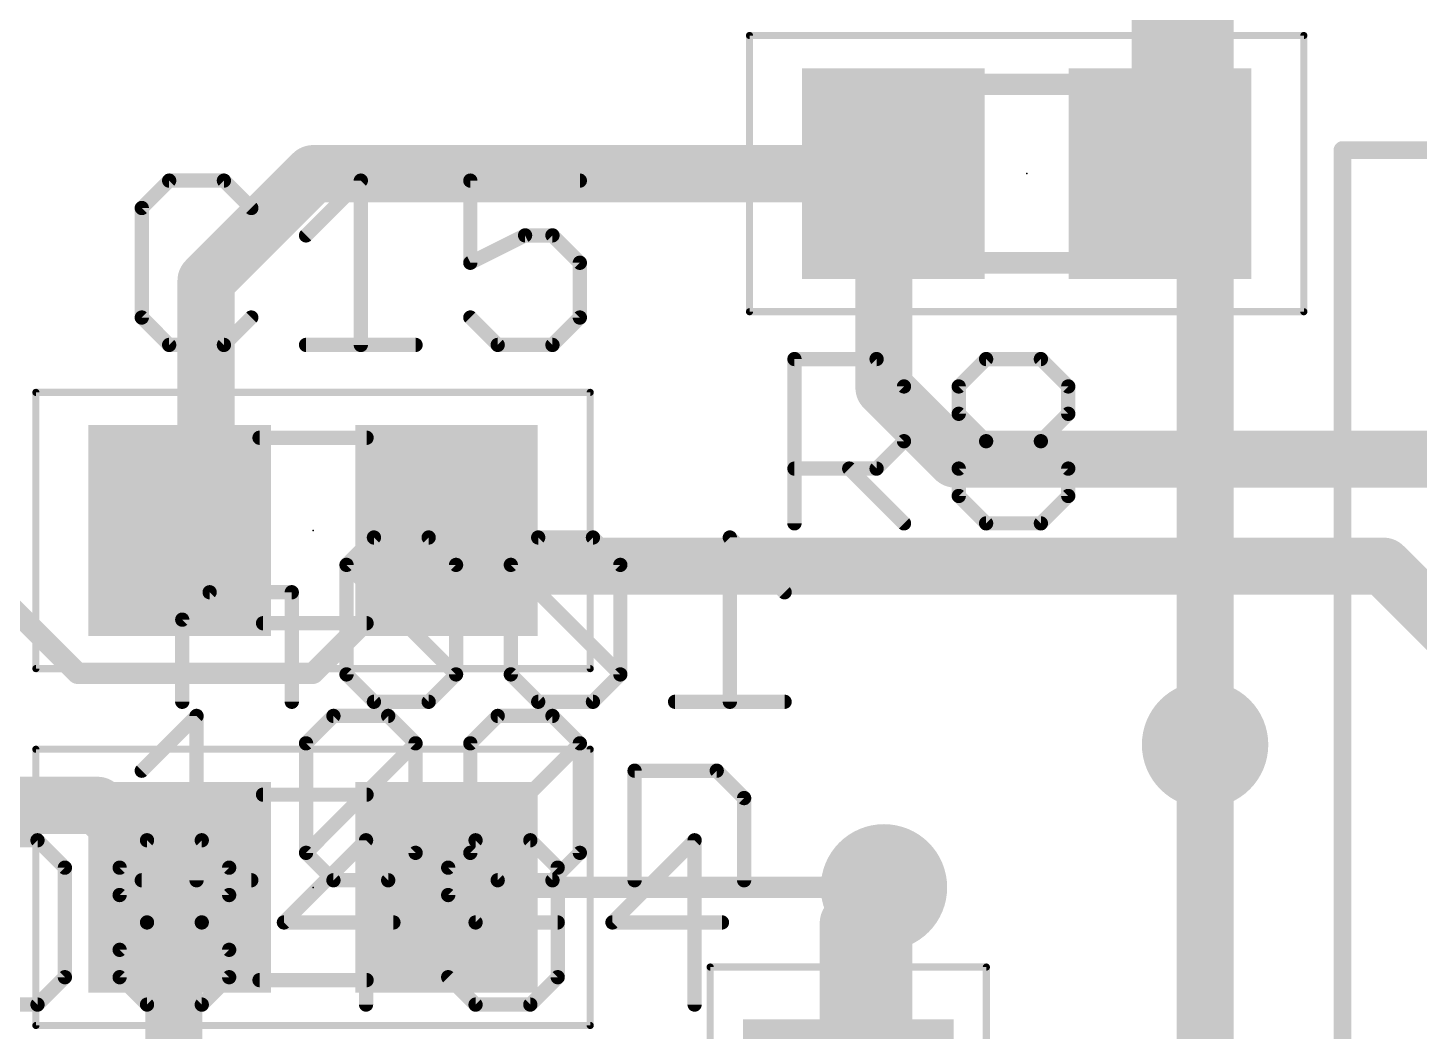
# Model space of a CAD drawing. Extents: x -1 to 57.9, y -5.8 to 55.6.
# Drawn here: x 32.26 to 42.16, y 14.22 to 21.36 of the extents above; entities that cross this region are included whole.
import ezdxf

# ---------------------------------------------------------------- set-up
doc = ezdxf.new("R2010")
doc.units = 0
for name, color, linetype in [('1', 22, 'CONTINUOUS'), ('16', 175, 'CONTINUOUS'), ('18', 82, 'CONTINUOUS'), ('21', 253, 'CONTINUOUS'), ('23', 7, 'CONTINUOUS'), ('24', 7, 'CONTINUOUS'), ('25', 253, 'CONTINUOUS'), ('27', 253, 'CONTINUOUS'), ('28', 253, 'CONTINUOUS'), ('39', 22, 'CONTINUOUS'), ('40', 175, 'CONTINUOUS'), ('51', 253, 'CONTINUOUS'), ('52', 253, 'CONTINUOUS')]:
    doc.layers.add(name, color=color, linetype=linetype)

# ---------------------------------------------------------------- blocks, each defined once
blk = doc.blocks.new('RECT')
blk.add_solid([(-0.5, -0.5), (0.5, -0.5), (-0.5, 0.5), (0.5, 0.5)])
blk = doc.blocks.new('ROUNDV')
at = {"const_width": 0.5}
blk.add_lwpolyline([(0, -0.25, 1), (0, 0.25, 1), (0, -0.25)], format="xyb", dxfattribs=at)

msp = doc.modelspace()

# ---------------------------------------------------------------- linework, layer by layer
at = {"layer": '1'}
for points, const_width in [([(40.32, 20.32), (40.32, 22.286)], 0.4064), ([(34.29, 20.32), (33.528, 19.558)], 0.4064), ([(38.42, 20.32), (34.29, 20.32)], 0.4064), ([(38.354, 20.254), (38.42, 20.32)], 0.4064), ([(38.354, 18.796), (38.354, 20.254)], 0.4064), ([(33.528, 19.558), (33.528, 17.968)], 0.4064), ([(38.862, 18.288), (38.354, 18.796)], 0.4064), ([(42.418, 18.288), (38.862, 18.288)], 0.4064), ([(33.528, 17.968), (33.34, 17.78)], 0.4064), ([(35.494, 17.526), (35.24, 17.78)], 0.4064), ([(35.2044, 17.6784), (35.24, 17.78)], 0.1524), ([(32.6136, 16.764), (31.6992, 17.6784)], 0.1524), ([(35.2044, 17.6784), (34.29, 16.764)], 0.1524), ([(41.91, 17.526), (35.494, 17.526)], 0.4064), ([(42.672, 16.764), (41.91, 17.526)], 0.4064), ([(34.29, 16.764), (32.6136, 16.764)], 0.1524), ([(40.64, 16.256), (40.64, 11.43)], 0.4064), ([(38.354, 15.24), (38.354, 13.208)], 0.4064)]:
    msp.add_lwpolyline(points, dxfattribs=dict(at, const_width=const_width))
for points, const_width in [([(34.29, 20.4216, 1), (34.29, 20.2184)], 0.2032), ([(34.3618, 20.2482, 1), (34.2182, 20.3918)], 0.2032), ([(38.4918, 20.2482, 1), (38.3482, 20.3918)], 0.2032), ([(38.42, 20.2184, 1), (38.42, 20.4216)], 0.2032), ([(38.4556, 20.254, 1), (38.2524, 20.254)], 0.2032), ([(38.2822, 20.3258, 1), (38.4258, 20.1822)], 0.2032), ([(40.2184, 20.32, 1), (40.4216, 20.32)], 0.2032), ([(33.6296, 19.558, 1), (33.4264, 19.558)], 0.2032), ([(33.4562, 19.6298, 1), (33.5998, 19.4862)], 0.2032), ([(38.4258, 18.8678, 1), (38.2822, 18.7242)], 0.2032), ([(38.2524, 18.796, 1), (38.4556, 18.796)], 0.2032), ([(38.862, 18.3896, 1), (38.862, 18.1864)], 0.2032), ([(38.7902, 18.2162, 1), (38.9338, 18.3598)], 0.2032), ([(33.5998, 17.8962, 1), (33.4562, 18.0398)], 0.2032), ([(33.4264, 17.968, 1), (33.6296, 17.968)], 0.2032), ([(33.2682, 17.8518, 1), (33.4118, 17.7082)], 0.2032), ([(35.3118, 17.8518, 1), (35.1682, 17.7082)], 0.2032), ([(35.276, 17.7674, 1), (35.204, 17.7926)], 0.0762), ([(35.1684, 17.691, 1), (35.2404, 17.6658)], 0.0762), ([(35.2313, 17.6515, 1), (35.1775, 17.7053)], 0.0762), ([(35.494, 17.6276, 1), (35.494, 17.4244)], 0.2032), ([(41.9818, 17.5978, 1), (41.8382, 17.4542)], 0.2032), ([(41.91, 17.4244, 1), (41.91, 17.6276)], 0.2032), ([(35.4222, 17.4542, 1), (35.5658, 17.5978)], 0.2032), ([(32.6136, 16.8021, 1), (32.6136, 16.7259)], 0.0762), ([(34.29, 16.7259, 1), (34.29, 16.8021)], 0.0762), ([(32.5867, 16.7371, 1), (32.6405, 16.7909)], 0.0762), ([(34.2631, 16.7909, 1), (34.3169, 16.7371)], 0.0762), ([(40.7416, 16.256, 1), (40.5384, 16.256)], 0.2032), ([(38.4556, 15.24, 1), (38.2524, 15.24)], 0.2032)]:
    msp.add_lwpolyline(points, format="xyb", dxfattribs=dict(at, const_width=const_width))
at = {"layer": '16'}
for points, const_width in [([(40.64, 22.606), (40.64, 16.256)], 0.4064), ([(30.5562, 15.8242), (32.7558, 15.8242)], 0.4064), ([(32.7558, 15.8242), (33.34, 15.24)], 0.4064), ([(33.2994, 15.1994), (33.34, 15.24)], 0.4064), ([(33.2994, 12.4206), (33.2994, 15.1994)], 0.4064), ([(38.1, 14.986), (38.354, 15.24)], 0.4064), ([(38.354, 15.24), (35.24, 15.24)], 0.1524), ([(38.1, 13.65), (38.1, 14.986)], 0.4064)]:
    msp.add_lwpolyline(points, dxfattribs=dict(at, const_width=const_width))
for points, const_width in [([(40.5384, 16.256, 1), (40.7416, 16.256)], 0.2032), ([(32.8276, 15.896, 1), (32.684, 15.7524)], 0.2032), ([(32.7558, 15.7226, 1), (32.7558, 15.9258)], 0.2032), ([(33.401, 15.1994, 1), (33.1978, 15.1994)], 0.2032), ([(33.2276, 15.2712, 1), (33.3712, 15.1276)], 0.2032), ([(33.4118, 15.1682, 1), (33.2682, 15.3118)], 0.2032), ([(33.2682, 15.1682, 1), (33.4118, 15.3118)], 0.2032), ([(38.4258, 15.1682, 1), (38.2822, 15.3118)], 0.2032), ([(35.24, 15.2781, 1), (35.24, 15.2019)], 0.0762), ([(38.354, 15.2019, 1), (38.354, 15.2781)], 0.0762), ([(38.2016, 14.986, 1), (37.9984, 14.986)], 0.2032), ([(38.0282, 15.0578, 1), (38.1718, 14.9142)], 0.2032)]:
    msp.add_lwpolyline(points, format="xyb", dxfattribs=dict(at, const_width=const_width))
at = {"layer": '21', "const_width": 0.0635}
for points in [[(41.6502, 20.4874, 1), (41.5866, 20.4874)], [(41.6184, 20.5191, 1), (41.6184, 20.4557)]]:
    msp.add_lwpolyline(points, format="xyb", dxfattribs=at)
at = {"layer": '21', "const_width": 0.127}
for points in [[(41.6184, 11.4874), (41.6184, 20.4874)], [(41.6184, 20.4874), (45.6184, 20.4874)]]:
    msp.add_lwpolyline(points, dxfattribs=at)
at = {"layer": '23'}
for p in [(39.37, 20.32), (34.29, 17.78)]:
    msp.add_point(p, dxfattribs=at)
at = {"layer": '24'}
msp.add_point((34.29, 15.24), dxfattribs=at)
at = {"layer": '25', "const_width": 0.1016}
for points in [[(33.2657, 20.2702), (33.0708, 20.0753)], [(33.6555, 20.2702), (33.2657, 20.2702)], [(33.8504, 20.0753), (33.6555, 20.2702)], [(34.2402, 19.8804), (34.63, 20.2702)], [(34.63, 20.2702), (34.63, 19.1008)], [(36.1892, 20.2702), (35.4096, 20.2702)], [(35.4096, 20.2702), (35.4096, 19.6855)], [(33.0708, 20.0753), (33.0708, 19.2957)], [(35.4096, 19.6855), (35.7994, 19.8804)], [(35.7994, 19.8804), (35.9943, 19.8804)], [(35.9943, 19.8804), (36.1892, 19.6855)], [(36.1892, 19.6855), (36.1892, 19.2957)], [(33.0708, 19.2957), (33.2657, 19.1008)], [(33.6555, 19.1008), (33.8504, 19.2957)], [(35.6045, 19.1008), (35.4096, 19.2957)], [(36.1892, 19.2957), (35.9943, 19.1008)], [(33.2657, 19.1008), (33.6555, 19.1008)], [(34.2402, 19.1008), (35.0198, 19.1008)], [(35.9943, 19.1008), (35.6045, 19.1008)], [(37.717, 17.8308), (37.717, 19.0002)], [(37.717, 19.0002), (38.3017, 19.0002)], [(38.3017, 19.0002), (38.4966, 18.8053)], [(38.8864, 18.8053), (39.0813, 19.0002)], [(39.0813, 19.0002), (39.4711, 19.0002)], [(39.4711, 19.0002), (39.666, 18.8053)], [(38.4966, 18.8053), (38.4966, 18.4155)], [(38.8864, 18.6104), (38.8864, 18.8053)], [(39.666, 18.8053), (39.666, 18.6104)], [(39.0813, 18.4155), (38.8864, 18.6104)], [(39.666, 18.6104), (39.4711, 18.4155)], [(38.4966, 18.4155), (38.3017, 18.2206)], [(38.8864, 18.2206), (39.0813, 18.4155)], [(39.0813, 18.4155), (39.4711, 18.4155)], [(39.4711, 18.4155), (39.666, 18.2206)], [(38.3017, 18.2206), (37.717, 18.2206)], [(38.1068, 18.2206), (38.4966, 17.8308)], [(38.8864, 18.0257), (38.8864, 18.2206)], [(39.666, 18.2206), (39.666, 18.0257)], [(39.0813, 17.8308), (38.8864, 18.0257)], [(39.666, 18.0257), (39.4711, 17.8308)], [(39.4711, 17.8308), (39.0813, 17.8308)]]:
    msp.add_lwpolyline(points, dxfattribs=at)
at = {"layer": '25', "const_width": 0.0508}
for points in [[(33.2657, 20.2956, 1), (33.2657, 20.2448)], [(33.2837, 20.2522, 1), (33.2477, 20.2882)], [(33.6735, 20.2882, 1), (33.6375, 20.2522)], [(33.6555, 20.2448, 1), (33.6555, 20.2956)], [(34.6554, 20.2702, 1), (34.6046, 20.2702)], [(34.648, 20.2522, 1), (34.612, 20.2882)], [(35.4096, 20.2956, 1), (35.4096, 20.2448)], [(35.435, 20.2702, 1), (35.3842, 20.2702)], [(36.1892, 20.2448, 1), (36.1892, 20.2956)], [(33.0528, 20.0933, 1), (33.0888, 20.0573)], [(33.0962, 20.0753, 1), (33.0454, 20.0753)], [(33.8324, 20.0573, 1), (33.8684, 20.0933)], [(34.2222, 19.8984, 1), (34.2582, 19.8624)], [(35.7994, 19.9058, 1), (35.7994, 19.855)], [(35.8107, 19.8577, 1), (35.788, 19.9031)], [(36.0123, 19.8984, 1), (35.9763, 19.8624)], [(35.9943, 19.855, 1), (35.9943, 19.9058)], [(35.3982, 19.7082, 1), (35.421, 19.6628)], [(35.3842, 19.6855, 1), (35.435, 19.6855)], [(36.2146, 19.6855, 1), (36.1638, 19.6855)], [(36.1712, 19.6675, 1), (36.2072, 19.7035)], [(33.0888, 19.3137, 1), (33.0528, 19.2777)], [(33.0454, 19.2957, 1), (33.0962, 19.2957)], [(33.8684, 19.2777, 1), (33.8324, 19.3137)], [(35.4276, 19.3137, 1), (35.3916, 19.2777)], [(36.1638, 19.2957, 1), (36.2146, 19.2957)], [(36.2072, 19.2777, 1), (36.1712, 19.3137)], [(33.2657, 19.1262, 1), (33.2657, 19.0754)], [(33.2477, 19.0828, 1), (33.2837, 19.1188)], [(33.6375, 19.1188, 1), (33.6735, 19.0828)], [(33.6555, 19.0754, 1), (33.6555, 19.1262)], [(34.2402, 19.1262, 1), (34.2402, 19.0754)], [(34.6046, 19.1008, 1), (34.6554, 19.1008)], [(35.0198, 19.0754, 1), (35.0198, 19.1262)], [(35.6045, 19.1262, 1), (35.6045, 19.0754)], [(35.5865, 19.0828, 1), (35.6225, 19.1188)], [(35.9763, 19.1188, 1), (36.0123, 19.0828)], [(35.9943, 19.0754, 1), (35.9943, 19.1262)], [(37.7424, 19.0002, 1), (37.6916, 19.0002)], [(37.717, 19.0256, 1), (37.717, 18.9748)], [(38.3197, 19.0182, 1), (38.2837, 18.9822)], [(38.3017, 18.9748, 1), (38.3017, 19.0256)], [(39.0813, 19.0256, 1), (39.0813, 18.9748)], [(39.0993, 18.9822, 1), (39.0633, 19.0182)], [(39.4891, 19.0182, 1), (39.4531, 18.9822)], [(39.4711, 18.9748, 1), (39.4711, 19.0256)], [(38.522, 18.8053, 1), (38.4712, 18.8053)], [(38.4786, 18.7873, 1), (38.5146, 18.8233)], [(38.8684, 18.8233, 1), (38.9044, 18.7873)], [(38.9118, 18.8053, 1), (38.861, 18.8053)], [(39.6914, 18.8053, 1), (39.6406, 18.8053)], [(39.648, 18.7873, 1), (39.684, 18.8233)], [(38.9044, 18.6284, 1), (38.8684, 18.5924)], [(38.861, 18.6104, 1), (38.9118, 18.6104)], [(39.6406, 18.6104, 1), (39.6914, 18.6104)], [(39.684, 18.5924, 1), (39.648, 18.6284)], [(38.4712, 18.4155, 1), (38.522, 18.4155)], [(38.5146, 18.3975, 1), (38.4786, 18.4335)], [(39.0813, 18.4409, 1), (39.0813, 18.3901)], [(39.0993, 18.3975, 1), (39.0633, 18.4335)], [(39.0633, 18.3975, 1), (39.0993, 18.4335)], [(39.4891, 18.4335, 1), (39.4531, 18.3975)], [(39.4531, 18.4335, 1), (39.4891, 18.3975)], [(39.4711, 18.3901, 1), (39.4711, 18.4409)], [(37.717, 18.246, 1), (37.717, 18.1952)], [(38.1248, 18.2386, 1), (38.0888, 18.2026)], [(38.2837, 18.2386, 1), (38.3197, 18.2026)], [(38.3017, 18.1952, 1), (38.3017, 18.246)], [(38.8684, 18.2386, 1), (38.9044, 18.2026)], [(38.9118, 18.2206, 1), (38.861, 18.2206)], [(39.6914, 18.2206, 1), (39.6406, 18.2206)], [(39.648, 18.2026, 1), (39.684, 18.2386)], [(38.9044, 18.0437, 1), (38.8684, 18.0077)], [(38.861, 18.0257, 1), (38.9118, 18.0257)], [(39.6406, 18.0257, 1), (39.6914, 18.0257)], [(39.684, 18.0077, 1), (39.648, 18.0437)], [(37.6916, 17.8308, 1), (37.7424, 17.8308)], [(38.4786, 17.8128, 1), (38.5146, 17.8488)], [(39.0813, 17.8562, 1), (39.0813, 17.8054)], [(39.0633, 17.8128, 1), (39.0993, 17.8488)], [(39.4531, 17.8488, 1), (39.4891, 17.8128)], [(39.4711, 17.8054, 1), (39.4711, 17.8562)]]:
    msp.add_lwpolyline(points, format="xyb", dxfattribs=at)
at = {"layer": '27', "const_width": 0.1016}
for points in [[(33.0708, 16.0704), (33.4606, 16.4602)], [(33.4606, 16.4602), (33.4606, 15.2908)], [(34.2402, 16.2653), (34.4351, 16.4602)], [(34.4351, 16.4602), (34.8249, 16.4602)], [(34.8249, 16.4602), (35.0198, 16.2653)], [(35.4096, 16.2653), (35.6045, 16.4602)], [(35.6045, 16.4602), (35.9943, 16.4602)], [(35.9943, 16.4602), (36.1892, 16.2653)], [(34.2402, 15.4857), (34.2402, 16.2653)], [(34.2402, 15.4857), (35.0198, 16.2653)], [(35.0198, 16.2653), (35.0198, 15.4857)], [(35.4096, 15.4857), (35.4096, 16.2653)], [(35.4096, 15.4857), (36.1892, 16.2653)], [(36.1892, 16.2653), (36.1892, 15.4857)], [(36.579, 15.2908), (36.579, 16.0704)], [(36.579, 16.0704), (37.1637, 16.0704)], [(37.1637, 16.0704), (37.3586, 15.8755)], [(37.3586, 15.8755), (37.3586, 15.2908)], [(32.3285, 15.5752), (31.7438, 15.5752)], [(32.5234, 15.3803), (32.3285, 15.5752)], [(32.9132, 15.3803), (33.1081, 15.5752)], [(33.1081, 15.5752), (33.4979, 15.5752)], [(33.4979, 15.5752), (33.6928, 15.3803)], [(34.6673, 15.5752), (34.0826, 14.9905)], [(34.6673, 14.4058), (34.6673, 15.5752)], [(35.4469, 15.5752), (35.252, 15.3803)], [(35.8367, 15.5752), (35.4469, 15.5752)], [(36.0316, 15.3803), (35.8367, 15.5752)], [(37.0061, 15.5752), (36.4214, 14.9905)], [(37.0061, 14.4058), (37.0061, 15.5752)], [(34.4351, 15.2908), (34.2402, 15.4857)], [(35.0198, 15.4857), (34.8249, 15.2908)], [(35.6045, 15.2908), (35.4096, 15.4857)], [(36.1892, 15.4857), (35.9943, 15.2908)], [(32.5234, 14.6007), (32.5234, 15.3803)], [(32.9132, 15.1854), (32.9132, 15.3803)], [(33.6928, 15.3803), (33.6928, 15.1854)], [(35.252, 15.3803), (35.252, 15.1854)], [(36.0316, 14.6007), (36.0316, 15.3803)], [(33.0708, 15.2908), (33.8504, 15.2908)], [(34.8249, 15.2908), (34.4351, 15.2908)], [(35.9943, 15.2908), (35.6045, 15.2908)], [(33.1081, 14.9905), (32.9132, 15.1854)], [(33.6928, 15.1854), (33.4979, 14.9905)], [(35.252, 15.1854), (35.4469, 14.9905)], [(32.9132, 14.7956), (33.1081, 14.9905)], [(33.1081, 14.9905), (33.4979, 14.9905)], [(33.4979, 14.9905), (33.6928, 14.7956)], [(34.0826, 14.9905), (34.8622, 14.9905)], [(35.4469, 14.9905), (36.0316, 14.9905)], [(36.4214, 14.9905), (37.201, 14.9905)], [(32.9132, 14.6007), (32.9132, 14.7956)], [(33.6928, 14.7956), (33.6928, 14.6007)], [(32.3285, 14.4058), (32.5234, 14.6007)], [(33.1081, 14.4058), (32.9132, 14.6007)], [(33.6928, 14.6007), (33.4979, 14.4058)], [(35.252, 14.6007), (35.4469, 14.4058)], [(35.8367, 14.4058), (36.0316, 14.6007)], [(31.7438, 14.4058), (32.3285, 14.4058)], [(33.4979, 14.4058), (33.1081, 14.4058)], [(35.4469, 14.4058), (35.8367, 14.4058)]]:
    msp.add_lwpolyline(points, dxfattribs=at)
at = {"layer": '27', "const_width": 0.0508}
for points in [[(33.486, 16.4602, 1), (33.4352, 16.4602)], [(33.4786, 16.4422, 1), (33.4426, 16.4782)], [(34.4351, 16.4856, 1), (34.4351, 16.4348)], [(34.4531, 16.4422, 1), (34.4171, 16.4782)], [(34.8429, 16.4782, 1), (34.8069, 16.4422)], [(34.8249, 16.4348, 1), (34.8249, 16.4856)], [(35.6045, 16.4856, 1), (35.6045, 16.4348)], [(35.6225, 16.4422, 1), (35.5865, 16.4782)], [(36.0123, 16.4782, 1), (35.9763, 16.4422)], [(35.9943, 16.4348, 1), (35.9943, 16.4856)], [(34.2222, 16.2833, 1), (34.2582, 16.2473)], [(34.2656, 16.2653, 1), (34.2148, 16.2653)], [(35.0452, 16.2653, 1), (34.9944, 16.2653)], [(35.0378, 16.2473, 1), (35.0018, 16.2833)], [(35.0018, 16.2473, 1), (35.0378, 16.2833)], [(35.3916, 16.2833, 1), (35.4276, 16.2473)], [(35.435, 16.2653, 1), (35.3842, 16.2653)], [(36.2146, 16.2653, 1), (36.1638, 16.2653)], [(36.2072, 16.2473, 1), (36.1712, 16.2833)], [(36.1712, 16.2473, 1), (36.2072, 16.2833)], [(33.0528, 16.0884, 1), (33.0888, 16.0524)], [(36.6044, 16.0704, 1), (36.5536, 16.0704)], [(36.579, 16.0958, 1), (36.579, 16.045)], [(37.1816, 16.0884, 1), (37.1457, 16.0524)], [(37.1637, 16.045, 1), (37.1637, 16.0958)], [(37.384, 15.8755, 1), (37.3332, 15.8755)], [(37.3406, 15.8575, 1), (37.3765, 15.8935)], [(32.3465, 15.5932, 1), (32.3105, 15.5572)], [(32.3285, 15.5498, 1), (32.3285, 15.6006)], [(33.1081, 15.6006, 1), (33.1081, 15.5498)], [(33.1261, 15.5572, 1), (33.0901, 15.5932)], [(33.5159, 15.5932, 1), (33.4799, 15.5572)], [(33.4979, 15.5498, 1), (33.4979, 15.6006)], [(34.6927, 15.5752, 1), (34.6419, 15.5752)], [(34.6853, 15.5572, 1), (34.6493, 15.5932)], [(35.4469, 15.6006, 1), (35.4469, 15.5498)], [(35.4648, 15.5572, 1), (35.4289, 15.5932)], [(35.8546, 15.5932, 1), (35.8187, 15.5572)], [(35.8367, 15.5498, 1), (35.8367, 15.6006)], [(37.0315, 15.5752, 1), (36.9807, 15.5752)], [(37.024, 15.5572, 1), (36.9881, 15.5932)], [(34.2582, 15.5037, 1), (34.2222, 15.4677)], [(34.2222, 15.5037, 1), (34.2582, 15.4677)], [(34.2148, 15.4857, 1), (34.2656, 15.4857)], [(34.9944, 15.4857, 1), (35.0452, 15.4857)], [(35.0378, 15.4677, 1), (35.0018, 15.5037)], [(35.4276, 15.5037, 1), (35.3916, 15.4677)], [(35.3916, 15.5037, 1), (35.4276, 15.4677)], [(35.3842, 15.4857, 1), (35.435, 15.4857)], [(36.1638, 15.4857, 1), (36.2146, 15.4857)], [(36.2072, 15.4677, 1), (36.1712, 15.5037)], [(32.5488, 15.3803, 1), (32.498, 15.3803)], [(32.5054, 15.3623, 1), (32.5414, 15.3983)], [(32.8952, 15.3983, 1), (32.9312, 15.3623)], [(32.9386, 15.3803, 1), (32.8878, 15.3803)], [(33.7182, 15.3803, 1), (33.6674, 15.3803)], [(33.6748, 15.3623, 1), (33.7108, 15.3983)], [(35.234, 15.3983, 1), (35.27, 15.3623)], [(35.2774, 15.3803, 1), (35.2266, 15.3803)], [(36.057, 15.3803, 1), (36.0062, 15.3803)], [(36.0136, 15.3623, 1), (36.0495, 15.3983)], [(33.0708, 15.3162, 1), (33.0708, 15.2654)], [(33.4352, 15.2908, 1), (33.486, 15.2908)], [(33.8504, 15.2654, 1), (33.8504, 15.3162)], [(34.4351, 15.3162, 1), (34.4351, 15.2654)], [(34.4171, 15.2728, 1), (34.4531, 15.3088)], [(34.8069, 15.3088, 1), (34.8429, 15.2728)], [(34.8249, 15.2654, 1), (34.8249, 15.3162)], [(35.6045, 15.3162, 1), (35.6045, 15.2654)], [(35.5865, 15.2728, 1), (35.6225, 15.3088)], [(35.9763, 15.3088, 1), (36.0123, 15.2728)], [(35.9943, 15.2654, 1), (35.9943, 15.3162)], [(36.5536, 15.2908, 1), (36.6044, 15.2908)], [(37.3332, 15.2908, 1), (37.384, 15.2908)], [(32.9312, 15.2034, 1), (32.8952, 15.1674)], [(32.8878, 15.1854, 1), (32.9386, 15.1854)], [(33.6674, 15.1854, 1), (33.7182, 15.1854)], [(33.7108, 15.1674, 1), (33.6748, 15.2034)], [(35.27, 15.2034, 1), (35.234, 15.1674)], [(35.2266, 15.1854, 1), (35.2774, 15.1854)], [(33.1081, 15.0159, 1), (33.1081, 14.9651)], [(33.1261, 14.9725, 1), (33.0901, 15.0085)], [(33.0901, 14.9725, 1), (33.1261, 15.0085)], [(33.5159, 15.0085, 1), (33.4799, 14.9725)], [(33.4799, 15.0085, 1), (33.5159, 14.9725)], [(33.4979, 14.9651, 1), (33.4979, 15.0159)], [(34.0646, 15.0085, 1), (34.1006, 14.9725)], [(34.0826, 15.0159, 1), (34.0826, 14.9651)], [(34.8622, 14.9651, 1), (34.8622, 15.0159)], [(35.4469, 15.0159, 1), (35.4469, 14.9651)], [(35.4289, 14.9725, 1), (35.4648, 15.0085)], [(36.0316, 14.9651, 1), (36.0316, 15.0159)], [(36.4034, 15.0085, 1), (36.4393, 14.9725)], [(36.4214, 15.0159, 1), (36.4214, 14.9651)], [(37.201, 14.9651, 1), (37.201, 15.0159)], [(32.8952, 14.8136, 1), (32.9312, 14.7776)], [(32.9386, 14.7956, 1), (32.8878, 14.7956)], [(33.7182, 14.7956, 1), (33.6674, 14.7956)], [(33.6748, 14.7776, 1), (33.7108, 14.8136)], [(32.498, 14.6007, 1), (32.5488, 14.6007)], [(32.5414, 14.5827, 1), (32.5054, 14.6187)], [(32.9312, 14.6187, 1), (32.8952, 14.5827)], [(32.8878, 14.6007, 1), (32.9386, 14.6007)], [(33.6674, 14.6007, 1), (33.7182, 14.6007)], [(33.7108, 14.5827, 1), (33.6748, 14.6187)], [(35.27, 14.6187, 1), (35.234, 14.5827)], [(36.0062, 14.6007, 1), (36.057, 14.6007)], [(36.0495, 14.5827, 1), (36.0136, 14.6187)], [(32.3105, 14.4238, 1), (32.3465, 14.3878)], [(32.3285, 14.3804, 1), (32.3285, 14.4312)], [(33.1081, 14.4312, 1), (33.1081, 14.3804)], [(33.0901, 14.3878, 1), (33.1261, 14.4238)], [(33.4799, 14.4238, 1), (33.5159, 14.3878)], [(33.4979, 14.3804, 1), (33.4979, 14.4312)], [(34.6419, 14.4058, 1), (34.6927, 14.4058)], [(35.4469, 14.4312, 1), (35.4469, 14.3804)], [(35.4289, 14.3878, 1), (35.4648, 14.4238)], [(35.8187, 14.4238, 1), (35.8546, 14.3878)], [(35.8367, 14.3804, 1), (35.8367, 14.4312)], [(36.9807, 14.4058, 1), (37.0315, 14.4058)]]:
    msp.add_lwpolyline(points, format="xyb", dxfattribs=at)
at = {"layer": '28', "const_width": 0.1016}
for points in [[(34.7233, 17.7302), (34.5284, 17.5353)], [(35.1131, 17.7302), (34.7233, 17.7302)], [(35.308, 17.5353), (35.1131, 17.7302)], [(35.8927, 17.7302), (35.6978, 17.5353)], [(36.2825, 17.7302), (35.8927, 17.7302)], [(36.4774, 17.5353), (36.2825, 17.7302)], [(37.6468, 17.3404), (37.257, 17.7302)], [(37.257, 17.7302), (37.257, 16.5608)], [(34.5284, 17.5353), (34.5284, 16.7557)], [(35.308, 16.7557), (34.5284, 17.5353)], [(35.308, 16.7557), (35.308, 17.5353)], [(35.6978, 17.5353), (35.6978, 16.7557)], [(36.4774, 16.7557), (35.6978, 17.5353)], [(36.4774, 16.7557), (36.4774, 17.5353)], [(33.5539, 17.3404), (33.359, 17.1455)], [(34.1386, 17.3404), (33.5539, 17.3404)], [(34.1386, 16.5608), (34.1386, 17.3404)], [(33.359, 17.1455), (33.359, 16.5608)], [(34.5284, 16.7557), (34.7233, 16.5608)], [(35.1131, 16.5608), (35.308, 16.7557)], [(35.6978, 16.7557), (35.8927, 16.5608)], [(36.2825, 16.5608), (36.4774, 16.7557)], [(34.7233, 16.5608), (35.1131, 16.5608)], [(35.8927, 16.5608), (36.2825, 16.5608)], [(37.6468, 16.5608), (36.8672, 16.5608)]]:
    msp.add_lwpolyline(points, dxfattribs=at)
at = {"layer": '28', "const_width": 0.0508}
for points in [[(34.7233, 17.7556, 1), (34.7233, 17.7048)], [(34.7413, 17.7122, 1), (34.7053, 17.7482)], [(35.1311, 17.7482, 1), (35.0951, 17.7122)], [(35.1131, 17.7048, 1), (35.1131, 17.7556)], [(35.8927, 17.7556, 1), (35.8927, 17.7048)], [(35.9107, 17.7122, 1), (35.8747, 17.7482)], [(36.3005, 17.7482, 1), (36.2645, 17.7122)], [(36.2825, 17.7048, 1), (36.2825, 17.7556)], [(37.275, 17.7482, 1), (37.239, 17.7122)], [(37.2824, 17.7302, 1), (37.2316, 17.7302)], [(34.5464, 17.5533, 1), (34.5104, 17.5173)], [(34.5104, 17.5533, 1), (34.5464, 17.5173)], [(34.5538, 17.5353, 1), (34.503, 17.5353)], [(35.3334, 17.5353, 1), (35.2826, 17.5353)], [(35.29, 17.5173, 1), (35.326, 17.5533)], [(35.7158, 17.5533, 1), (35.6798, 17.5173)], [(35.6798, 17.5533, 1), (35.7158, 17.5173)], [(35.7232, 17.5353, 1), (35.6724, 17.5353)], [(36.5028, 17.5353, 1), (36.452, 17.5353)], [(36.4594, 17.5173, 1), (36.4954, 17.5533)], [(33.5539, 17.3658, 1), (33.5539, 17.315)], [(33.5719, 17.3224, 1), (33.5359, 17.3584)], [(34.164, 17.3404, 1), (34.1132, 17.3404)], [(34.1386, 17.315, 1), (34.1386, 17.3658)], [(37.6288, 17.3224, 1), (37.6648, 17.3584)], [(33.341, 17.1635, 1), (33.377, 17.1275)], [(33.3844, 17.1455, 1), (33.3336, 17.1455)], [(34.5464, 16.7737, 1), (34.5104, 16.7377)], [(34.503, 16.7557, 1), (34.5538, 16.7557)], [(35.2826, 16.7557, 1), (35.3334, 16.7557)], [(35.326, 16.7377, 1), (35.29, 16.7737)], [(35.29, 16.7377, 1), (35.326, 16.7737)], [(35.7158, 16.7737, 1), (35.6798, 16.7377)], [(35.6724, 16.7557, 1), (35.7232, 16.7557)], [(36.452, 16.7557, 1), (36.5028, 16.7557)], [(36.4954, 16.7377, 1), (36.4594, 16.7737)], [(36.4594, 16.7377, 1), (36.4954, 16.7737)], [(33.3336, 16.5608, 1), (33.3844, 16.5608)], [(34.1132, 16.5608, 1), (34.164, 16.5608)], [(34.7233, 16.5862, 1), (34.7233, 16.5354)], [(34.7053, 16.5428, 1), (34.7413, 16.5788)], [(35.0951, 16.5788, 1), (35.1311, 16.5428)], [(35.1131, 16.5354, 1), (35.1131, 16.5862)], [(35.8927, 16.5862, 1), (35.8927, 16.5354)], [(35.8747, 16.5428, 1), (35.9107, 16.5788)], [(36.2645, 16.5788, 1), (36.3005, 16.5428)], [(36.2825, 16.5354, 1), (36.2825, 16.5862)], [(36.8672, 16.5862, 1), (36.8672, 16.5354)], [(37.2316, 16.5608, 1), (37.2824, 16.5608)], [(37.6468, 16.5354, 1), (37.6468, 16.5862)]]:
    msp.add_lwpolyline(points, format="xyb", dxfattribs=at)
at = {"layer": '39', "const_width": 0.0508}
for points in [[(37.397, 19.337), (37.397, 21.303)], [(37.397, 21.303), (41.343, 21.303)], [(41.343, 21.303), (41.343, 19.337)], [(41.343, 19.337), (37.397, 19.337)], [(32.317, 18.763), (36.263, 18.763)], [(32.317, 16.797), (32.317, 18.763)], [(36.263, 18.763), (36.263, 16.797)], [(36.263, 16.797), (32.317, 16.797)]]:
    msp.add_lwpolyline(points, dxfattribs=at)
at = {"layer": '39', "const_width": 0.0254}
for points in [[(37.4097, 21.303, 1), (37.3843, 21.303)], [(37.397, 21.3157, 1), (37.397, 21.2903)], [(41.3557, 21.303, 1), (41.3303, 21.303)], [(41.343, 21.2903, 1), (41.343, 21.3157)], [(37.397, 19.3497, 1), (37.397, 19.3243)], [(37.3843, 19.337, 1), (37.4097, 19.337)], [(41.3303, 19.337, 1), (41.3557, 19.337)], [(41.343, 19.3243, 1), (41.343, 19.3497)], [(32.317, 18.7757, 1), (32.317, 18.7503)], [(32.3297, 18.763, 1), (32.3043, 18.763)], [(36.2757, 18.763, 1), (36.2503, 18.763)], [(36.263, 18.7503, 1), (36.263, 18.7757)], [(32.317, 16.8097, 1), (32.317, 16.7843)], [(32.3043, 16.797, 1), (32.3297, 16.797)], [(36.2503, 16.797, 1), (36.2757, 16.797)], [(36.263, 16.7843, 1), (36.263, 16.8097)]]:
    msp.add_lwpolyline(points, format="xyb", dxfattribs=at)
at = {"layer": '40', "const_width": 0.0508}
for points in [[(36.263, 16.223), (32.317, 16.223)], [(32.317, 16.223), (32.317, 14.257)], [(36.263, 14.257), (36.263, 16.223)], [(37.117, 14.673), (37.117, 10.727)], [(39.083, 14.673), (37.117, 14.673)], [(39.083, 10.727), (39.083, 14.673)], [(32.317, 14.257), (36.263, 14.257)]]:
    msp.add_lwpolyline(points, dxfattribs=at)
at = {"layer": '40', "const_width": 0.0254}
for points in [[(32.317, 16.2357, 1), (32.317, 16.2103)], [(32.3297, 16.223, 1), (32.3043, 16.223)], [(36.2757, 16.223, 1), (36.2503, 16.223)], [(36.263, 16.2103, 1), (36.263, 16.2357)], [(37.1297, 14.673, 1), (37.1043, 14.673)], [(37.117, 14.6857, 1), (37.117, 14.6603)], [(39.0957, 14.673, 1), (39.0703, 14.673)], [(39.083, 14.6603, 1), (39.083, 14.6857)], [(32.317, 14.2697, 1), (32.317, 14.2443)], [(32.3043, 14.257, 1), (32.3297, 14.257)], [(36.2503, 14.257, 1), (36.2757, 14.257)], [(36.263, 14.2443, 1), (36.263, 14.2697)]]:
    msp.add_lwpolyline(points, format="xyb", dxfattribs=at)
at = {"layer": '51'}
for points, const_width in [([(39.78, 20.955), (38.96, 20.955)], 0.1524), ([(39.78, 19.685), (38.96, 19.685)], 0.1524), ([(33.909, 18.44), (34.671, 18.44)], 0.1016), ([(33.934, 17.12), (34.671, 17.12)], 0.1016)]:
    msp.add_lwpolyline(points, dxfattribs=dict(at, const_width=const_width))
for points, const_width in [([(38.96, 20.9931, 1), (38.96, 20.9169)], 0.0762), ([(39.78, 20.9169, 1), (39.78, 20.9931)], 0.0762), ([(38.96, 19.7231, 1), (38.96, 19.6469)], 0.0762), ([(39.78, 19.6469, 1), (39.78, 19.7231)], 0.0762), ([(33.909, 18.4654, 1), (33.909, 18.4146)], 0.0508), ([(34.671, 18.4146, 1), (34.671, 18.4654)], 0.0508), ([(33.934, 17.1454, 1), (33.934, 17.0946)], 0.0508), ([(34.671, 17.0946, 1), (34.671, 17.1454)], 0.0508)]:
    msp.add_lwpolyline(points, format="xyb", dxfattribs=dict(at, const_width=const_width))
at = {"layer": '52', "const_width": 0.1016}
for points in [[(33.934, 15.9), (34.671, 15.9)], [(33.909, 14.58), (34.671, 14.58)]]:
    msp.add_lwpolyline(points, dxfattribs=at)
at = {"layer": '52', "const_width": 0.0508}
for points in [[(33.934, 15.9254, 1), (33.934, 15.8746)], [(34.671, 15.8746, 1), (34.671, 15.9254)], [(33.909, 14.6054, 1), (33.909, 14.5546)], [(34.671, 14.5546, 1), (34.671, 14.6054)]]:
    msp.add_lwpolyline(points, format="xyb", dxfattribs=at)

# ---------------------------------------------------------------- block references
at = {"layer": '1', "xscale": 1.3, "yscale": 1.5, "rotation": 180}
for p in [(38.42, 20.32), (40.32, 20.32)]:
    msp.add_blockref('RECT', p, dxfattribs=at)
at = {"layer": '1', "xscale": 1.3, "yscale": 1.5}
for p in [(33.34, 17.78), (35.24, 17.78)]:
    msp.add_blockref('RECT', p, dxfattribs=at)
at = {"layer": '16', "xscale": 1.3, "yscale": 1.5}
for p in [(33.34, 15.24), (35.24, 15.24)]:
    msp.add_blockref('RECT', p, dxfattribs=at)
at = {"layer": '16', "xscale": 1.3, "yscale": 1.5, "rotation": 270}
msp.add_blockref('RECT', (38.1, 13.65), dxfattribs=at)
at = {"layer": '18', "xscale": 0.9, "yscale": 0.9}
for p in [(40.64, 16.256), (40.64, 16.256), (38.354, 15.24), (38.354, 15.24)]:
    msp.add_blockref('ROUNDV', p, dxfattribs=at)
at = {"layer": '51', "xscale": 0.65, "yscale": 1.4, "rotation": 180}
for p in [(38.6386, 20.3185), (40.1118, 20.3185)]:
    msp.add_blockref('RECT', p, dxfattribs=at)
at = {"layer": '51', "xscale": 0.7501, "yscale": 1.4501}
for p in [(33.5729, 17.7812), (35.0207, 17.7812)]:
    msp.add_blockref('RECT', p, dxfattribs=at)
at = {"layer": '52', "xscale": 0.7501, "yscale": 1.4501}
for p in [(33.5729, 15.2389), (35.0207, 15.2389)]:
    msp.add_blockref('RECT', p, dxfattribs=at)

doc.saveas('drawing.dxf')
